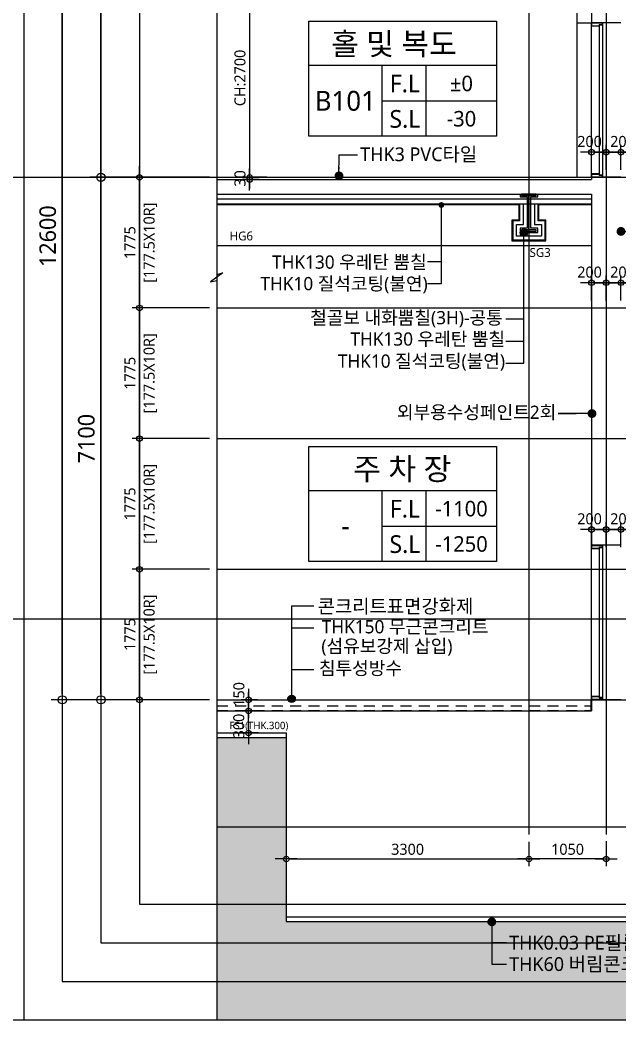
# Model space of a CAD drawing. Header units: millimetres. Extents: x -27408 to 60590, y 623 to 42257.
# Drawn here: x 1975 to 10121, y 825 to 14412 of the extents above; entities that cross this region are included whole.
import ezdxf
from ezdxf.enums import TextEntityAlignment as Align

# ---------------------------------------------------------------- set-up
doc = ezdxf.new("R2010")
doc.units = ezdxf.units.MM
doc.header["$LTSCALE"] = 100
doc.header["$MEASUREMENT"] = 0
doc.header["$PDSIZE"] = -10
for name, pattern in [('-HID', [2.5, 1.5, -1]), ('CEN', [62, 60, -1, 0, -1]), ('HID', [2.5, 1.5, -1])]:
    doc.linetypes.add(name, pattern=pattern)
doc.layers.get('0').update_dxf_attribs({"linetype": 'CONTINUOUS'})
doc.layers.get('Defpoints').update_dxf_attribs({"color": 171, "linetype": 'CONTINUOUS'})
for name, color, linetype in [('CEN(ST)', 1, 'CEN'), ('CON', 2, 'CONTINUOUS'), ('DOOR', 4, 'CONTINUOUS'), ('ELE-6', 8, 'CONTINUOUS'), ('FIN', 8, 'CONTINUOUS'), ('FIN-5', 6, 'CONTINUOUS'), ('HAN', 9, 'CONTINUOUS'), ('HAT 254', 254, 'CONTINUOUS'), ('HAT-252', 252, 'CONTINUOUS'), ('INS', 251, 'BATTING'), ('LED', 7, 'CONTINUOUS'), ('NDIM', 7, 'CONTINUOUS'), ('STEEL', 5, 'CONTINUOUS'), ('SYM', 7, 'CONTINUOUS'), ('TEXT(MIN)', 7, 'CONTINUOUS'), ('TEXT(노트)', 7, 'CONTINUOUS'), ('TEXT(실명)', 3, 'CONTINUOUS'), ('TEXT-기입', 6, 'CONTINUOUS'), ('TITLE', 7, 'CONTINUOUS'), ('WAL-석고보드', 7, 'CONTINUOUS'), ('wire-meshes', 1, 'CONTINUOUS')]:
    doc.layers.add(name, color=color, linetype=linetype)
doc.layers.add('NUMBER', color=171, linetype='CONTINUOUS', plot=False)
doc.styles.add('CGS', font='cgse', dxfattribs={"bigfont": 'cgs'})
doc.styles.add('나눔바른고딕', font='NanumBarunGothic.ttf')
doc.linetypes.add('BATTING', pattern='A,0.0001,-0.1,[134,ltypeshp.shx,S=0.1,R=0,X=-0.1,Y=0],-0.2,[134,ltypeshp.shx,S=0.1,R=180,X=0.1,Y=0],-0.1', length=0.4001)
doc.dimstyles.new('NDIM 1200', dxfattribs={"dimscale": 75, "dimtxt": 3, "dimasz": 1, "dimexe": 2, "dimexo": 2, "dimgap": 1, "dimtad": 1, "dimdec": 0, "dimdsep": 46, "dimtxsty": 'CGS', "dimblk": 'DOT0', "dimcen": 1, "dimdle": 8, "dimclrd": 256, "dimclre": 256, "dimclrt": 256, "dimadec": 0, "dimazin": 0, "dimtfac": 1, "dimtdec": 0, "dimtix": 1, "dimtmove": 2, "dimatfit": 3, "dimldrblk": 'DOT0', "dimfxl": 1, "dimtolj": 1, "dimtzin": 0, "dimlwd": -1, "dimlwe": -1, "dimarcsym": 0})

# ---------------------------------------------------------------- blocks, each defined once
blk = doc.blocks.new('DOT0')
blk.add_line((-3, 0), (3, 0))
at = {"color": 6}
blk.add_circle((0, 0), 0.75, dxfattribs=at)
blk = doc.blocks.new('*D79')
at = {"layer": 'Defpoints', "color": 0, "ltscale": 0.4, "transparency": 16777216}
for p in [(5431, 14975), (5098, 12275), (5431, 12275)]:
    blk.add_point(p, dxfattribs=at)
at = {"layer": 'NDIM', "ltscale": 0.4, "transparency": 16777216}
for p, q in [((5331, 14975), (4998, 14975)), ((5098, 14925), (5098, 12325)), ((5331, 12275), (4998, 12275))]:
    blk.add_line(p, q, dxfattribs=at)
at = {"layer": 'NDIM', "ltscale": 0.4, "transparency": 16777216, "xscale": 50, "yscale": 50, "zscale": 50}
for p, rotation in [((5098, 14975), 90), ((5098, 12275), 270)]:
    blk.add_blockref('DOT0', p, dxfattribs=dict(at, rotation=rotation))
at = {"layer": 'NDIM', "ltscale": 0.4, "transparency": 16777216, "insert": (4967, 13625), "char_height": 150, "attachment_point": 5, "rotation": 90, "style": '나눔바른고딕'}
blk.add_mtext('\\A1;CH:2700', dxfattribs=at)
blk = doc.blocks.new('A$C46BA2E0B')
at = {"layer": 'DOOR'}
for p, q in [((0, 45), (0, 2055)), ((106, 2055), (106, 45)), ((150, 2070), (150, 30))]:
    blk.add_line(p, q, dxfattribs=at)
for points in [[(0, 2100), (16.5, 2100), (16.5, 2098.4), (1.6, 2098.4), (1.6, 2056.6), (104.4, 2056.6), (104.4, 2071.6), (148.4, 2071.6), (148.4, 2098.4), (133.5, 2098.4), (133.5, 2100), (150, 2100), (150, 2070), (106, 2070), (106, 2055), (0, 2055)], [(140.45, 2098.4), (140.45, 2096.8), (9.55, 2096.8), (9.55, 2098.4)], [(0, 0), (16.5, 0), (16.5, 1.6), (1.6, 1.6), (1.6, 43.4), (104.4, 43.4), (104.4, 28.4), (148.4, 28.4), (148.4, 1.6), (133.5, 1.6), (133.5, 0), (150, 0), (150, 30), (106, 30), (106, 45), (0, 45)], [(140.45, 1.6), (140.45, 3.2), (9.55, 3.2), (9.55, 1.6)]]:
    blk.add_lwpolyline(points, close=True, dxfattribs=at)
blk = doc.blocks.new('A$C51E23882')
at = {"layer": 'TITLE'}
blk.add_lwpolyline([(8500, 0), (0, 0), (0, 5200), (8500, 5200)], close=True, dxfattribs=at)
for points in [[(8500, 3200), (0, 3200)], [(3300, 3200), (3300, 0)], [(5300, 3200), (5300, 0)], [(3300, 1600), (8500, 1600)]]:
    blk.add_lwpolyline(points, dxfattribs=at)
at = {"layer": 'TITLE', "style": '나눔바른고딕'}
for s, p in [('F.L', (4352, 2378)), ('S.L', (4352, 778))]:
    blk.add_text(s, height=800, dxfattribs=at).set_placement(p, align=Align.MIDDLE)
blk = doc.blocks.new('*D80')
at = {"layer": 'Defpoints', "color": 0, "ltscale": 0.4, "transparency": 16777216}
for p in [(2550, 17775), (4650, 17775), (4650, 5175)]:
    blk.add_point(p, dxfattribs=at)
at = {"layer": 'NDIM', "ltscale": 0.4, "transparency": 16777216}
for p, q in [((4500, 17775), (2400, 17775)), ((2550, 5250), (2550, 17700)), ((4500, 5175), (2400, 5175))]:
    blk.add_line(p, q, dxfattribs=at)
at = {"layer": 'NDIM', "ltscale": 0.4, "transparency": 16777216, "xscale": 75, "yscale": 75, "zscale": 75}
for p, rotation in [((2550, 17775), 90), ((2550, 5175), 270)]:
    blk.add_blockref('DOT0', p, dxfattribs=dict(at, rotation=rotation))
at = {"layer": 'NDIM', "ltscale": 0.4, "transparency": 16777216, "insert": (2353, 11475), "char_height": 225, "attachment_point": 5, "rotation": 90, "style": '나눔바른고딕'}
blk.add_mtext('\\A1;12600', dxfattribs=at)
blk = doc.blocks.new('*D81')
at = {"layer": 'Defpoints', "color": 0, "ltscale": 0.4, "transparency": 16777216}
for p in [(3075, 12275), (4650, 12275), (4650, 5175)]:
    blk.add_point(p, dxfattribs=at)
at = {"layer": 'NDIM', "ltscale": 0.4, "transparency": 16777216}
for p, q in [((4500, 12275), (2925, 12275)), ((3075, 5250), (3075, 12200)), ((4500, 5175), (2925, 5175))]:
    blk.add_line(p, q, dxfattribs=at)
at = {"layer": 'NDIM', "ltscale": 0.4, "transparency": 16777216, "xscale": 75, "yscale": 75, "zscale": 75}
for p, rotation in [((3075, 12275), 90), ((3075, 5175), 270)]:
    blk.add_blockref('DOT0', p, dxfattribs=dict(at, rotation=rotation))
at = {"layer": 'NDIM', "ltscale": 0.4, "transparency": 16777216, "insert": (2878, 8725), "char_height": 225, "attachment_point": 5, "rotation": 90, "style": '나눔바른고딕'}
blk.add_mtext('\\A1;7100', dxfattribs=at)
blk = doc.blocks.new('*D82')
at = {"layer": 'Defpoints', "color": 0, "ltscale": 0.4, "transparency": 16777216}
for p in [(3075, 17775), (4650, 17775), (4650, 12275)]:
    blk.add_point(p, dxfattribs=at)
at = {"layer": 'NDIM', "ltscale": 0.4, "transparency": 16777216}
for p, q in [((4500, 17775), (2925, 17775)), ((3075, 12350), (3075, 17700)), ((4500, 12275), (2925, 12275))]:
    blk.add_line(p, q, dxfattribs=at)
at = {"layer": 'NDIM', "ltscale": 0.4, "transparency": 16777216, "xscale": 75, "yscale": 75, "zscale": 75}
for p, rotation in [((3075, 17775), 90), ((3075, 12275), 270)]:
    blk.add_blockref('DOT0', p, dxfattribs=dict(at, rotation=rotation))
at = {"layer": 'NDIM', "ltscale": 0.4, "transparency": 16777216, "insert": (2878, 15025), "char_height": 225, "attachment_point": 5, "rotation": 90, "style": '나눔바른고딕'}
blk.add_mtext('\\A1;5500', dxfattribs=at)
blk = doc.blocks.new('*D84')
at = {"layer": 'Defpoints', "color": 0, "ltscale": 0.4, "transparency": 16777216}
for p in [(9746, 7490), (9746, 7148), (9946, 7148)]:
    blk.add_point(p, dxfattribs=at)
at = {"layer": 'NDIM', "ltscale": 0.4, "transparency": 16777216}
for p, q in [((9746, 7248), (9746, 7590)), ((9896, 7490), (9796, 7490)), ((9946, 7248), (9946, 7590))]:
    blk.add_line(p, q, dxfattribs=at)
at = {"layer": 'NDIM', "ltscale": 0.4, "transparency": 16777216, "xscale": 50, "yscale": 50, "zscale": 50, "rotation": 180}
blk.add_blockref('DOT0', (9746, 7490), dxfattribs=at)
at = {"layer": 'NDIM', "ltscale": 0.4, "transparency": 16777216, "xscale": 50, "yscale": 50, "zscale": 50}
blk.add_blockref('DOT0', (9946, 7490), dxfattribs=at)
at = {"layer": 'NDIM', "ltscale": 0.4, "transparency": 16777216, "insert": (9720, 7634), "char_height": 150, "attachment_point": 5, "style": '나눔바른고딕'}
blk.add_mtext('\\A1;200', dxfattribs=at)
blk = doc.blocks.new('*D85')
at = {"layer": 'Defpoints', "color": 0, "ltscale": 0.4, "transparency": 16777216}
for p in [(10146, 7490), (9946, 7148), (10146, 7148)]:
    blk.add_point(p, dxfattribs=at)
at = {"layer": 'NDIM', "ltscale": 0.4, "transparency": 16777216}
for p, q in [((9946, 7248), (9946, 7590)), ((9996, 7490), (10096, 7490)), ((10146, 7248), (10146, 7590))]:
    blk.add_line(p, q, dxfattribs=at)
at = {"layer": 'NDIM', "ltscale": 0.4, "transparency": 16777216, "xscale": 50, "yscale": 50, "zscale": 50, "rotation": 180}
blk.add_blockref('DOT0', (9946, 7490), dxfattribs=at)
at = {"layer": 'NDIM', "ltscale": 0.4, "transparency": 16777216, "xscale": 50, "yscale": 50, "zscale": 50}
blk.add_blockref('DOT0', (10146, 7490), dxfattribs=at)
at = {"layer": 'NDIM', "ltscale": 0.4, "transparency": 16777216, "insert": (10168, 7634), "char_height": 150, "attachment_point": 5, "style": '나눔바른고딕'}
blk.add_mtext('\\A1;200', dxfattribs=at)
blk = doc.blocks.new('*D86')
at = {"layer": 'Defpoints', "color": 0, "ltscale": 0.4, "transparency": 16777216}
for p in [(10146, 7490), (10146, 7148), (11726, 7145)]:
    blk.add_point(p, dxfattribs=at)
at = {"layer": 'NDIM', "ltscale": 0.4, "transparency": 16777216}
for p, q in [((10146, 7248), (10146, 7590)), ((11676, 7490), (10196, 7490)), ((11726, 7245), (11726, 7590))]:
    blk.add_line(p, q, dxfattribs=at)
at = {"layer": 'NDIM', "ltscale": 0.4, "transparency": 16777216, "xscale": 50, "yscale": 50, "zscale": 50, "rotation": 180}
blk.add_blockref('DOT0', (10146, 7490), dxfattribs=at)
at = {"layer": 'NDIM', "ltscale": 0.4, "transparency": 16777216, "xscale": 50, "yscale": 50, "zscale": 50}
blk.add_blockref('DOT0', (11726, 7490), dxfattribs=at)
at = {"layer": 'NDIM', "ltscale": 0.4, "transparency": 16777216, "insert": (10936, 7621), "char_height": 150, "attachment_point": 5, "style": '나눔바른고딕'}
blk.add_mtext('\\A1;1580', dxfattribs=at)
blk = doc.blocks.new('*D91')
at = {"layer": 'Defpoints', "color": 0, "ltscale": 0.4, "transparency": 16777216}
for p in [(9746, 12617), (9746, 12275), (9946, 12275)]:
    blk.add_point(p, dxfattribs=at)
at = {"layer": 'NDIM', "ltscale": 0.4, "transparency": 16777216}
for p, q in [((9746, 12375), (9746, 12717)), ((9946, 12375), (9946, 12717)), ((9896, 12617), (9796, 12617))]:
    blk.add_line(p, q, dxfattribs=at)
at = {"layer": 'NDIM', "ltscale": 0.4, "transparency": 16777216, "xscale": 50, "yscale": 50, "zscale": 50, "rotation": 180}
blk.add_blockref('DOT0', (9746, 12617), dxfattribs=at)
at = {"layer": 'NDIM', "ltscale": 0.4, "transparency": 16777216, "xscale": 50, "yscale": 50, "zscale": 50}
blk.add_blockref('DOT0', (9946, 12617), dxfattribs=at)
at = {"layer": 'NDIM', "ltscale": 0.4, "transparency": 16777216, "insert": (9720, 12761), "char_height": 150, "attachment_point": 5, "style": '나눔바른고딕'}
blk.add_mtext('\\A1;200', dxfattribs=at)
blk = doc.blocks.new('*D92')
at = {"layer": 'Defpoints', "color": 0, "ltscale": 0.4, "transparency": 16777216}
for p in [(10146, 12617), (9946, 12275), (10146, 12275)]:
    blk.add_point(p, dxfattribs=at)
at = {"layer": 'NDIM', "ltscale": 0.4, "transparency": 16777216}
for p, q in [((9946, 12375), (9946, 12717)), ((10146, 12375), (10146, 12717)), ((9996, 12617), (10096, 12617))]:
    blk.add_line(p, q, dxfattribs=at)
at = {"layer": 'NDIM', "ltscale": 0.4, "transparency": 16777216, "xscale": 50, "yscale": 50, "zscale": 50, "rotation": 180}
blk.add_blockref('DOT0', (9946, 12617), dxfattribs=at)
at = {"layer": 'NDIM', "ltscale": 0.4, "transparency": 16777216, "xscale": 50, "yscale": 50, "zscale": 50}
blk.add_blockref('DOT0', (10146, 12617), dxfattribs=at)
at = {"layer": 'NDIM', "ltscale": 0.4, "transparency": 16777216, "insert": (10168, 12761), "char_height": 150, "attachment_point": 5, "style": '나눔바른고딕'}
blk.add_mtext('\\A1;200', dxfattribs=at)
blk = doc.blocks.new('*D93')
at = {"layer": 'Defpoints', "color": 0, "ltscale": 0.4, "transparency": 16777216}
for p in [(10146, 12617), (10146, 12275), (11726, 12272)]:
    blk.add_point(p, dxfattribs=at)
at = {"layer": 'NDIM', "ltscale": 0.4, "transparency": 16777216}
for p, q in [((10146, 12375), (10146, 12717)), ((11726, 12372), (11726, 12717)), ((11676, 12617), (10196, 12617))]:
    blk.add_line(p, q, dxfattribs=at)
at = {"layer": 'NDIM', "ltscale": 0.4, "transparency": 16777216, "xscale": 50, "yscale": 50, "zscale": 50, "rotation": 180}
blk.add_blockref('DOT0', (10146, 12617), dxfattribs=at)
at = {"layer": 'NDIM', "ltscale": 0.4, "transparency": 16777216, "xscale": 50, "yscale": 50, "zscale": 50}
blk.add_blockref('DOT0', (11726, 12617), dxfattribs=at)
at = {"layer": 'NDIM', "ltscale": 0.4, "transparency": 16777216, "insert": (10936, 12748), "char_height": 150, "attachment_point": 5, "style": '나눔바른고딕'}
blk.add_mtext('\\A1;1580', dxfattribs=at)
blk = doc.blocks.new('*D98')
at = {"layer": 'Defpoints', "color": 0, "ltscale": 0.4, "transparency": 16777216}
for p in [(9746, 10842), (9746, 10500), (9946, 10500)]:
    blk.add_point(p, dxfattribs=at)
at = {"layer": 'NDIM', "ltscale": 0.4, "transparency": 16777216}
for p, q in [((9746, 10600), (9746, 10942)), ((9946, 10600), (9946, 10942)), ((9896, 10842), (9796, 10842))]:
    blk.add_line(p, q, dxfattribs=at)
at = {"layer": 'NDIM', "ltscale": 0.4, "transparency": 16777216, "xscale": 50, "yscale": 50, "zscale": 50, "rotation": 180}
blk.add_blockref('DOT0', (9746, 10842), dxfattribs=at)
at = {"layer": 'NDIM', "ltscale": 0.4, "transparency": 16777216, "xscale": 50, "yscale": 50, "zscale": 50}
blk.add_blockref('DOT0', (9946, 10842), dxfattribs=at)
at = {"layer": 'NDIM', "ltscale": 0.4, "transparency": 16777216, "insert": (9720, 10986), "char_height": 150, "attachment_point": 5, "style": '나눔바른고딕'}
blk.add_mtext('\\A1;200', dxfattribs=at)
blk = doc.blocks.new('*D99')
at = {"layer": 'Defpoints', "color": 0, "ltscale": 0.4, "transparency": 16777216}
for p in [(10146, 10842), (9946, 10500), (10146, 10500)]:
    blk.add_point(p, dxfattribs=at)
at = {"layer": 'NDIM', "ltscale": 0.4, "transparency": 16777216}
for p, q in [((9946, 10600), (9946, 10942)), ((10146, 10600), (10146, 10942)), ((9996, 10842), (10096, 10842))]:
    blk.add_line(p, q, dxfattribs=at)
at = {"layer": 'NDIM', "ltscale": 0.4, "transparency": 16777216, "xscale": 50, "yscale": 50, "zscale": 50, "rotation": 180}
blk.add_blockref('DOT0', (9946, 10842), dxfattribs=at)
at = {"layer": 'NDIM', "ltscale": 0.4, "transparency": 16777216, "xscale": 50, "yscale": 50, "zscale": 50}
blk.add_blockref('DOT0', (10146, 10842), dxfattribs=at)
at = {"layer": 'NDIM', "ltscale": 0.4, "transparency": 16777216, "insert": (10168, 10986), "char_height": 150, "attachment_point": 5, "style": '나눔바른고딕'}
blk.add_mtext('\\A1;200', dxfattribs=at)
blk = doc.blocks.new('*D100')
at = {"layer": 'Defpoints', "color": 0, "ltscale": 0.4, "transparency": 16777216}
for p in [(10146, 10842), (10146, 10500), (11726, 10497)]:
    blk.add_point(p, dxfattribs=at)
at = {"layer": 'NDIM', "ltscale": 0.4, "transparency": 16777216}
for p, q in [((10146, 10600), (10146, 10942)), ((11726, 10597), (11726, 10942)), ((11676, 10842), (10196, 10842))]:
    blk.add_line(p, q, dxfattribs=at)
at = {"layer": 'NDIM', "ltscale": 0.4, "transparency": 16777216, "xscale": 50, "yscale": 50, "zscale": 50, "rotation": 180}
blk.add_blockref('DOT0', (10146, 10842), dxfattribs=at)
at = {"layer": 'NDIM', "ltscale": 0.4, "transparency": 16777216, "xscale": 50, "yscale": 50, "zscale": 50}
blk.add_blockref('DOT0', (11726, 10842), dxfattribs=at)
at = {"layer": 'NDIM', "ltscale": 0.4, "transparency": 16777216, "insert": (10936, 10973), "char_height": 150, "attachment_point": 5, "style": '나눔바른고딕'}
blk.add_mtext('\\A1;1580', dxfattribs=at)
blk = doc.blocks.new('h-500x200-1')
at = {"layer": 'STEEL', "color": 3, "linetype": 'ByBlock', "ltscale": 0.5}
for p, q in [((441969, -222272), (442064, -222272)), ((442064, -222272), (442064, -222740)), ((442074, -222740), (442074, -222272)), ((442074, -222272), (442169, -222272)), ((442064, -222740), (441969, -222740)), ((442169, -222740), (442074, -222740))]:
    blk.add_line(p, q, dxfattribs=at)
for points in [[(442169, -222272), (442169, -222256), (441969, -222256), (441969, -222272)], [(441969, -222740), (441969, -222756), (442169, -222756), (442169, -222740)]]:
    blk.add_lwpolyline(points, dxfattribs=at)
blk = doc.blocks.new('*D245')
at = {"layer": 'Defpoints', "color": 0, "ltscale": 0.4, "transparency": 16777216}
for p in [(5098, 12275), (5323, 12275), (5326, 12245)]:
    blk.add_point(p, dxfattribs=at)
at = {"layer": 'NDIM', "ltscale": 0.4, "transparency": 16777216}
for p, q in [((5098, 12325), (5098, 12375)), ((5223, 12275), (4998, 12275)), ((5226, 12245), (4998, 12245)), ((5098, 12245), (5098, 12275)), ((5098, 12195), (5098, 12145))]:
    blk.add_line(p, q, dxfattribs=at)
at = {"layer": 'NDIM', "ltscale": 0.4, "transparency": 16777216, "xscale": 50, "yscale": 50, "zscale": 50}
for p, rotation in [((5098, 12275), 270), ((5098, 12245), 90)]:
    blk.add_blockref('DOT0', p, dxfattribs=dict(at, rotation=rotation))
at = {"layer": 'NDIM', "ltscale": 0.4, "transparency": 16777216, "insert": (4967, 12260), "char_height": 150, "attachment_point": 5, "rotation": 90, "style": '나눔바른고딕'}
blk.add_mtext('\\A1;30', dxfattribs=at)
blk = doc.blocks.new('*D246')
at = {"layer": 'Defpoints', "color": 0, "ltscale": 0.4, "transparency": 16777216}
for p in [(5596, 3371), (8896, 3345), (8896, 3013)]:
    blk.add_point(p, dxfattribs=at)
at = {"layer": 'NDIM', "ltscale": 0.4, "transparency": 16777216}
for p, q in [((5596, 3271), (5596, 2913)), ((8896, 3245), (8896, 2913)), ((5646, 3013), (8846, 3013))]:
    blk.add_line(p, q, dxfattribs=at)
at = {"layer": 'NDIM', "ltscale": 0.4, "transparency": 16777216, "xscale": 50, "yscale": 50, "zscale": 50, "rotation": 180}
blk.add_blockref('DOT0', (5596, 3013), dxfattribs=at)
at = {"layer": 'NDIM', "ltscale": 0.4, "transparency": 16777216, "xscale": 50, "yscale": 50, "zscale": 50}
blk.add_blockref('DOT0', (8896, 3013), dxfattribs=at)
at = {"layer": 'NDIM', "ltscale": 0.4, "transparency": 16777216, "insert": (7246, 3144), "char_height": 150, "attachment_point": 5, "style": '나눔바른고딕'}
blk.add_mtext('\\A1;3300', dxfattribs=at)
blk = doc.blocks.new('*D247')
at = {"layer": 'Defpoints', "color": 0, "ltscale": 0.4, "transparency": 16777216}
for p in [(8896, 3345), (9946, 3354), (8896, 3013)]:
    blk.add_point(p, dxfattribs=at)
at = {"layer": 'NDIM', "ltscale": 0.4, "transparency": 16777216}
for p, q in [((8896, 3245), (8896, 2913)), ((9946, 3254), (9946, 2913)), ((9896, 3013), (8946, 3013))]:
    blk.add_line(p, q, dxfattribs=at)
at = {"layer": 'NDIM', "ltscale": 0.4, "transparency": 16777216, "xscale": 50, "yscale": 50, "zscale": 50, "rotation": 180}
blk.add_blockref('DOT0', (8896, 3013), dxfattribs=at)
at = {"layer": 'NDIM', "ltscale": 0.4, "transparency": 16777216, "xscale": 50, "yscale": 50, "zscale": 50}
blk.add_blockref('DOT0', (9946, 3013), dxfattribs=at)
at = {"layer": 'NDIM', "ltscale": 0.4, "transparency": 16777216, "insert": (9421, 3144), "char_height": 150, "attachment_point": 5, "style": '나눔바른고딕'}
blk.add_mtext('\\A1;1050', dxfattribs=at)
blk = doc.blocks.new('*D253')
at = {"layer": 'Defpoints', "color": 0, "ltscale": 0.4, "transparency": 16777216}
for p in [(5083, 5175), (5309, 5175), (5311, 5025)]:
    blk.add_point(p, dxfattribs=at)
at = {"layer": 'NDIM', "ltscale": 0.4, "transparency": 16777216}
for p, q in [((5209, 5175), (4983, 5175)), ((5083, 5225), (5083, 5275)), ((5083, 5025), (5083, 5175)), ((5211, 5025), (4983, 5025)), ((5083, 4975), (5083, 4925))]:
    blk.add_line(p, q, dxfattribs=at)
at = {"layer": 'NDIM', "ltscale": 0.4, "transparency": 16777216, "xscale": 50, "yscale": 50, "zscale": 50}
for p, rotation in [((5083, 5175), 270), ((5083, 5025), 90)]:
    blk.add_blockref('DOT0', p, dxfattribs=dict(at, rotation=rotation))
at = {"layer": 'NDIM', "ltscale": 0.4, "transparency": 16777216, "insert": (4952, 5249), "char_height": 150, "attachment_point": 5, "rotation": 90, "style": '나눔바른고딕'}
blk.add_mtext('\\A1;150', dxfattribs=at)
blk = doc.blocks.new('*D254')
at = {"layer": 'Defpoints', "color": 0, "ltscale": 0.4, "transparency": 16777216}
for p in [(5083, 5025), (5309, 5025), (5313, 4725)]:
    blk.add_point(p, dxfattribs=at)
at = {"layer": 'NDIM', "ltscale": 0.4, "transparency": 16777216}
for p, q in [((5209, 5025), (4983, 5025)), ((5083, 4775), (5083, 4975)), ((5213, 4725), (4983, 4725))]:
    blk.add_line(p, q, dxfattribs=at)
at = {"layer": 'NDIM', "ltscale": 0.4, "transparency": 16777216, "xscale": 50, "yscale": 50, "zscale": 50}
for p, rotation in [((5083, 5025), 90), ((5083, 4725), 270)]:
    blk.add_blockref('DOT0', p, dxfattribs=dict(at, rotation=rotation))
at = {"layer": 'NDIM', "ltscale": 0.4, "transparency": 16777216, "insert": (4951, 4819), "char_height": 150, "attachment_point": 5, "rotation": 90, "style": '나눔바른고딕'}
blk.add_mtext('\\A1;300', dxfattribs=at)
blk = doc.blocks.new('*D316')
at = {"layer": 'Defpoints', "color": 0, "ltscale": 0.4, "transparency": 16777216}
for p in [(3600, 6950), (4650, 6950), (4650, 5175)]:
    blk.add_point(p, dxfattribs=at)
at = {"layer": 'NDIM', "ltscale": 0.4, "transparency": 16777216}
for p, q in [((4550, 6950), (3500, 6950)), ((3600, 5225), (3600, 6900)), ((4550, 5175), (3500, 5175))]:
    blk.add_line(p, q, dxfattribs=at)
at = {"layer": 'NDIM', "ltscale": 0.4, "transparency": 16777216, "xscale": 50, "yscale": 50, "zscale": 50}
for p, rotation in [((3600, 6950), 90), ((3600, 5175), 270)]:
    blk.add_blockref('DOT0', p, dxfattribs=dict(at, rotation=rotation))
at = {"layer": 'NDIM', "ltscale": 0.4, "transparency": 16777216, "char_height": 150, "attachment_point": 5, "rotation": 90, "style": '나눔바른고딕'}
for s, insert in [('\\A1;[177.5X10R]', (3747, 6062)), ('\\A1;1775', (3470, 6062))]:
    blk.add_mtext(s, dxfattribs=dict(at, insert=insert))
blk = doc.blocks.new('*D317')
at = {"layer": 'Defpoints', "color": 0, "ltscale": 0.4, "transparency": 16777216}
for p in [(3600, 8725), (4650, 8725), (4650, 6950)]:
    blk.add_point(p, dxfattribs=at)
at = {"layer": 'NDIM', "ltscale": 0.4, "transparency": 16777216}
for p, q in [((4550, 8725), (3500, 8725)), ((3600, 7000), (3600, 8675)), ((4550, 6950), (3500, 6950))]:
    blk.add_line(p, q, dxfattribs=at)
at = {"layer": 'NDIM', "ltscale": 0.4, "transparency": 16777216, "xscale": 50, "yscale": 50, "zscale": 50}
for p, rotation in [((3600, 8725), 90), ((3600, 6950), 270)]:
    blk.add_blockref('DOT0', p, dxfattribs=dict(at, rotation=rotation))
at = {"layer": 'NDIM', "ltscale": 0.4, "transparency": 16777216, "char_height": 150, "attachment_point": 5, "rotation": 90, "style": '나눔바른고딕'}
for s, insert in [('\\A1;[177.5X10R]', (3747, 7837)), ('\\A1;1775', (3470, 7837))]:
    blk.add_mtext(s, dxfattribs=dict(at, insert=insert))
blk = doc.blocks.new('*D318')
at = {"layer": 'Defpoints', "color": 0, "ltscale": 0.4, "transparency": 16777216}
for p in [(3600, 10500), (4650, 10500), (4650, 8725)]:
    blk.add_point(p, dxfattribs=at)
at = {"layer": 'NDIM', "ltscale": 0.4, "transparency": 16777216}
for p, q in [((4550, 10500), (3500, 10500)), ((3600, 8775), (3600, 10450)), ((4550, 8725), (3500, 8725))]:
    blk.add_line(p, q, dxfattribs=at)
at = {"layer": 'NDIM', "ltscale": 0.4, "transparency": 16777216, "xscale": 50, "yscale": 50, "zscale": 50}
for p, rotation in [((3600, 10500), 90), ((3600, 8725), 270)]:
    blk.add_blockref('DOT0', p, dxfattribs=dict(at, rotation=rotation))
at = {"layer": 'NDIM', "ltscale": 0.4, "transparency": 16777216, "char_height": 150, "attachment_point": 5, "rotation": 90, "style": '나눔바른고딕'}
for s, insert in [('\\A1;[177.5X10R]', (3747, 9612)), ('\\A1;1775', (3470, 9612))]:
    blk.add_mtext(s, dxfattribs=dict(at, insert=insert))
blk = doc.blocks.new('*D319')
at = {"layer": 'Defpoints', "color": 0, "ltscale": 0.4, "transparency": 16777216}
for p in [(3600, 12275), (4650, 12275), (4650, 10500)]:
    blk.add_point(p, dxfattribs=at)
at = {"layer": 'NDIM', "ltscale": 0.4, "transparency": 16777216}
for p, q in [((4550, 12275), (3500, 12275)), ((3600, 10550), (3600, 12225)), ((4550, 10500), (3500, 10500))]:
    blk.add_line(p, q, dxfattribs=at)
at = {"layer": 'NDIM', "ltscale": 0.4, "transparency": 16777216, "xscale": 50, "yscale": 50, "zscale": 50}
for p, rotation in [((3600, 12275), 90), ((3600, 10500), 270)]:
    blk.add_blockref('DOT0', p, dxfattribs=dict(at, rotation=rotation))
at = {"layer": 'NDIM', "ltscale": 0.4, "transparency": 16777216, "char_height": 150, "attachment_point": 5, "rotation": 90, "style": '나눔바른고딕'}
for s, insert in [('\\A1;[177.5X10R]', (3747, 11387)), ('\\A1;1775', (3470, 11387))]:
    blk.add_mtext(s, dxfattribs=dict(at, insert=insert))

msp = doc.modelspace()

# ---------------------------------------------------------------- hatches: boundary and pattern name
at = {"ltscale": 10000}
h = msp.add_hatch(color=256, dxfattribs=at)
h.dxf.hatch_style = 1
edge = h.paths.add_edge_path()
edge.add_arc((8826.3, 11524), 50, -180, 180)
h = msp.add_hatch(color=256, dxfattribs=at)
h.dxf.hatch_style = 1
edge = h.paths.add_edge_path()
edge.add_arc((5668.7, 5190), 50, 0, 360)
at = {"layer": 'HAT 254', "ltscale": 10000}
h = msp.add_hatch(color=256, dxfattribs=at)
h.dxf.hatch_style = 1
h.paths.add_polyline_path([(13945.7, 2165), (5595.7, 2165), (5595.7, 4665), (4650, 4665), (4650, 825), (24016.6, 825), (24016.6, 5365), (23195.7, 5365), (23195.7, 2865), (21595.7, 2865), (21595.7, 2325), (21595.7, 2165), (13945.7, 2165), (13945.7, 1825)])
at = {"layer": 'LED', "ltscale": 10000}
h = msp.add_hatch(color=256, dxfattribs=at)
h.dxf.hatch_style = 1
edge = h.paths.add_edge_path()
edge.add_arc((7704.4, 11898.7), 39.3, 360, 720, ccw=False)

# ---------------------------------------------------------------- linework, layer by layer
at = {"layer": 'CEN(ST)', "ltscale": 10000}
for p, q in [((8895.7, 18975), (8895.7, 3345.3)), ((9945.7, 18975), (9945.7, 3345.3)), ((4650, 12275), (24016.6, 12275)), ((4650, 10500), (16423.8, 10500)), ((4650, 8725), (12529.8, 8725)), ((4650, 6950), (16423.8, 6950)), ((4650, 5175), (24016.6, 5175))]:
    msp.add_line(p, q, dxfattribs=at)
at = {"layer": 'CON', "ltscale": 10000}
for p, q in [((9745.7, 17325), (9745.7, 14375)), ((10145.7, 14375), (9745.7, 14375)), ((9745.7, 12275), (9745.7, 12245)), ((10145.7, 12275), (9745.7, 12275)), ((9745.7, 12045), (9745.7, 7275)), ((10145.7, 7275), (9745.7, 7275)), ((9745.7, 5175), (9745.7, 5025)), ((10145.7, 5175), (9745.7, 5175)), ((4650, 5025), (9745.7, 5025)), ((4650, 4725), (5595.7, 4725)), ((5595.7, 4725), (5595.7, 2225)), ((5595.7, 2225), (21595.7, 2225))]:
    msp.add_line(p, q, dxfattribs=at)
at = {"layer": 'CON', "ltscale": 1000}
msp.add_line((4650, 12045), (9745.7, 12045), dxfattribs=at)
msp.add_lwpolyline([(4650, 12245), (9745.7, 12245)], dxfattribs=at)
at = {"layer": 'Defpoints', "ltscale": 10000}
for p, q in [((1500, 12275), (54750, 12275)), ((1500, 6275), (54750, 6275))]:
    msp.add_line(p, q, dxfattribs=at)
for points in [[(54750, 21600), (1500, 21600), (1500, 825), (54750, 825)], [(54225, 21600), (2025, 21600), (2025, 825), (54225, 825)], [(53700, 21075), (2550, 21075), (2550, 1350), (53700, 1350)], [(53175, 20550), (3075, 20550), (3075, 1875), (53175, 1875)], [(52650, 20025), (3600, 20025), (3600, 2400), (52650, 2400)], [(51600, 18975), (4650, 18975), (4650, 3450), (51600, 3450)]]:
    msp.add_lwpolyline(points, close=True, dxfattribs=at)
at = {"layer": 'ELE-6', "ltscale": 10000}
msp.add_line((9745.7, 11345), (4650, 11345), dxfattribs=at)
at = {"layer": 'FIN', "ltscale": 10000}
msp.add_line((4650, 5175), (9745.7, 5175), dxfattribs=at)
at = {"layer": 'FIN'}
msp.add_lwpolyline([(4650, 12275), (9745.7, 12275)], dxfattribs=at)
at = {"layer": 'FIN', "ltscale": 10000}
msp.add_lwpolyline([(8774.7, 12045), (8774.7, 12008), (8869.7, 12008), (8869.7, 11582), (8774.7, 11582), (8774.7, 11524), (9016.7, 11524), (9016.7, 11582), (8921.7, 11582), (8921.7, 12008), (9016.7, 12008), (9016.7, 12045)], dxfattribs=at)
at = {"layer": 'FIN-5', "ltscale": 0.1}
for p, q in [((4650, 11915), (8769.7, 11915)), ((4650, 11905), (8759.7, 11905)), ((9021.7, 11915), (9745.7, 11915)), ((9031.7, 11905), (9745.7, 11905))]:
    msp.add_line(p, q, dxfattribs=at)
for points in [[(8759.7, 11905), (8759.7, 11692), (8664.7, 11692), (8664.7, 11414), (9126.7, 11414), (9126.7, 11692), (9031.7, 11692), (9031.7, 11905)], [(8769.7, 11915), (8769.7, 11682), (8674.7, 11682), (8674.7, 11424), (9116.7, 11424), (9116.7, 11682), (9021.7, 11682), (9021.7, 11915)]]:
    msp.add_lwpolyline(points, dxfattribs=at)
at = {"layer": 'HAN', "ltscale": 10000}
for p, q in [((9545.7, 14375), (9545.7, 12275)), ((4650, 4665), (5595.7, 4665)), ((5595.7, 2225), (5595.7, 2165)), ((5595.7, 2165), (21595.7, 2165))]:
    msp.add_line(p, q, dxfattribs=at)
at = {"layer": 'HAT-252', "linetype": '-HID'}
msp.add_lwpolyline([(4650, 5030), (9740.7, 5030), (9740.7, 5175)], dxfattribs=at)
at = {"layer": 'INS', "linetype": 'Continuous'}
msp.add_line((8769.7, 11915), (9021.6, 11915), dxfattribs=at)
at = {"layer": 'INS', "ltscale": 1.6}
msp.add_lwpolyline([(9745.7, 11980), (4650, 11980)], dxfattribs=at)
at = {"layer": 'INS', "ltscale": 1.2}
msp.add_lwpolyline([(8971.6, 11915), (8971.6, 11632), (9066.7, 11632), (9066.7, 11474), (8724.7, 11474), (8724.7, 11632), (8819.7, 11632), (8819.7, 11915)], dxfattribs=at)
at = {"layer": 'LED', "ltscale": 10000}
for p, q in [((8826.3, 9750), (8826.3, 11524)), ((8583.6, 10350), (8826.3, 10350)), ((8583.6, 10050), (8826.3, 10050)), ((8583.6, 9750), (8826.3, 9750)), ((5968.7, 6446.8), (5668.7, 6446.8)), ((5668.7, 6446.8), (5668.7, 5190)), ((5968.7, 6146.8), (5668.7, 6146.8)), ((5968.7, 5583.9), (5668.7, 5583.9))]:
    msp.add_line(p, q, dxfattribs=at)
for centre in [(8826.3, 11524), (5668.7, 5190)]:
    msp.add_circle(centre, 50, dxfattribs=at)
at = {"layer": 'NDIM', "ltscale": 10000}
msp.add_line((8590.2, 1875), (8390.2, 1875), dxfattribs=at)
at = {"layer": 'SYM', "ltscale": 10000}
msp.add_lwpolyline([(4650, 18975), (4650, 10955), (4732.5, 10975.2), (4567.5, 10853.7), (4650, 10874), (4650, 825)], dxfattribs=at)
at = {"layer": 'TEXT(MIN)', "ltscale": 10000}
msp.add_line((7515.2, 11129.8), (7704.4, 11129.8), dxfattribs=at)
at = {"layer": 'WAL-석고보드', "ltscale": 10000}
for p, q in [((9545.7, 17325), (9545.7, 14375)), ((9545.7, 14375), (9745.7, 14375))]:
    msp.add_line(p, q, dxfattribs=at)
at = {"layer": 'wire-meshes', "linetype": 'HID'}
msp.add_line((4650, 5095), (9745.7, 5095), dxfattribs=at)

# ---------------------------------------------------------------- block references
at = {"xscale": 0.3, "yscale": 0.3, "zscale": 0.3}
for p in [(5903.5, 12835), (5903.5, 7056.9)]:
    msp.add_blockref('A$C51E23882', p, dxfattribs=at)
at = {"ltscale": 10000}
for p in [(9745.7, 12275), (9745.7, 5175)]:
    msp.add_blockref('A$C46BA2E0B', p, dxfattribs=at)
msp.add_blockref('h-500x200-1', (-433172.9, 234301.2))

# ---------------------------------------------------------------- texts
at = {"layer": 'NUMBER', "style": '나눔바른고딕'}
msp.add_text('FS1(THK.300)', height=100, dxfattribs=at).set_placement((5623.1, 4826.9), align=Align.MIDDLE_RIGHT)
at = {"layer": 'TEXT(MIN)', "style": '나눔바른고딕'}
for s, p in [('THK130 우레탄 뿜칠', (7505.5, 11123)), ('THK10 질석코팅(불연)', (7519.2, 10830.6)), ('철골보 내화뿜칠(3H)-공통', (8539.7, 10367.6)), ('THK130 우레탄 뿜칠', (8571.4, 10077.7)), ('THK10 질석코팅(불연)', (8571.4, 9777.7)), ('THK150 무근콘크리트', (8346.3, 6168.5)), ('(섬유보강제 삽입)', (7856.2, 5905.6)), ('침투성방수', (7169.5, 5605.6))]:
    msp.add_text(s, height=180, dxfattribs=at).set_placement(p, align=Align.MIDDLE_RIGHT)
msp.add_text('외부용수성페인트2회', height=180, rotation=360, dxfattribs=at).set_placement((9267.5, 9082.8), align=Align.MIDDLE_RIGHT)
at = {"layer": 'TEXT(노트)', "style": '나눔바른고딕'}
for s, height, p in [('THK3 PVC타일', 187.5, (6601.3, 12588.2)), ('HG6', 120, (4825, 11477.8)), ('SG3', 120, (8904.3, 11253.4)), ('콘크리트표면강화제', 187.5, (6022.1, 6446.8)), ('THK0.03 PE필름 2겹', 187.5, (8626.2, 1875)), ('THK60 버림콘크리트', 187.5, (8626.2, 1584.5))]:
    msp.add_text(s, height=height, dxfattribs=at).set_placement(p, align=Align.MIDDLE_LEFT)
at = {"layer": 'TEXT(실명)', "style": '나눔바른고딕'}
for s, p in [('홀 및 복도', (7059.8, 14093.3)), ('주 차 장', (7172.8, 8315.1))]:
    msp.add_text(s, height=300, dxfattribs=at).set_placement(p, align=Align.MIDDLE)
at = {"layer": 'TEXT-기입', "style": '나눔바른고딕'}
for s, height, p in [('±0', 210, (7978.1, 13550.5)), ('B101', 270, (6398.5, 13315)), ('-30', 210, (7978.4, 13071.4)), ('-1100', 210, (7978.4, 7773.3)), ('-', 270, (6402.8, 7540.9)), ('-1250', 210, (7978.4, 7293.3))]:
    msp.add_text(s, height=height, dxfattribs=at).set_placement(p, align=Align.MIDDLE)

# ---------------------------------------------------------------- dimensions: what is measured, and where the dimension line sits
at = {"layer": 'NDIM', "ltscale": 0.4}
for base, p1, p2, angle, override, picture, middle in [((2550, 17775), (4650, 5175), (4650, 17775), 90, {"dimtxsty": '나눔바른고딕'}, '*D80', (2352.7, 11475)), ((3075, 17775), (4650, 12275), (4650, 17775), 90, {"dimtxsty": '나눔바른고딕'}, '*D82', (2877.8, 15025)), ((10145.7, 12616.8), (11725.7, 12271.7), (10145.7, 12275), 180, {"dimscale": 50, "dimtxsty": '나눔바른고딕'}, '*D93', (10935.7, 12748.2)), ((3075, 12275), (4650, 5175), (4650, 12275), 90, {"dimtxsty": '나눔바른고딕'}, '*D81', (2877.8, 8725)), ((5098.4, 12275), (5326.4, 12245), (5323.1, 12275), 90, {"dimscale": 50, "dimtxsty": '나눔바른고딕'}, '*D245', (4966.9, 12260)), ((10145.7, 10841.8), (11725.7, 10496.7), (10145.7, 10500), 180, {"dimscale": 50, "dimtxsty": '나눔바른고딕'}, '*D100', (10935.7, 10973.2)), ((10145.7, 7489.8), (11725.7, 7144.7), (10145.7, 7148), 180, {"dimscale": 50, "dimtxsty": '나눔바른고딕'}, '*D86', (10935.7, 7621.3)), ((8895.7, 3012.5), (9945.7, 3353.5), (8895.7, 3345.3), 180, {"dimscale": 50, "dimtxsty": '나눔바른고딕'}, '*D247', (9420.7, 3144))]:
    dim = msp.add_linear_dim(base=base, p1=p1, p2=p2, angle=angle, dimstyle='NDIM 1200', override=override, dxfattribs=at)
    dim.commit()
    dim.dimension.update_dxf_attribs({"geometry": picture, "text_midpoint": middle})
for base, p1, p2, angle, text, picture, middle in [((5098.4, 12275), (5430.9, 14975), (5430.9, 12275), 270, 'CH:<>', '*D79', (4967, 13625)), ((3600, 12275), (4650, 10500), (4650, 12275), 90, '<>\\X[177.5X10R]', '*D319', (3600, 11387.5)), ((3600, 10500), (4650, 8725), (4650, 10500), 90, '<>\\X[177.5X10R]', '*D318', (3600, 9612.5)), ((3600, 8725), (4650, 6950), (4650, 8725), 90, '<>\\X[177.5X10R]', '*D317', (3600, 7837.5)), ((3600, 6950), (4650, 5175), (4650, 6950), 90, '<>\\X[177.5X10R]', '*D316', (3600, 6062.5))]:
    dim = msp.add_linear_dim(base=base, p1=p1, p2=p2, angle=angle, text=text, dimstyle='NDIM 1200', override={"dimscale": 50, "dimtxsty": '나눔바른고딕'}, dxfattribs=at)
    dim.commit()
    dim.dimension.update_dxf_attribs({"geometry": picture, "text_midpoint": middle})
for base, p1, p2, angle, picture, middle in [((9745.7, 12616.8), (9945.7, 12275), (9745.7, 12275), 180, '*D91', (9719.6, 12761)), ((9745.7, 10841.8), (9945.7, 10500), (9745.7, 10500), 180, '*D98', (9719.6, 10986)), ((9745.7, 7489.8), (9945.7, 7148), (9745.7, 7148), 180, '*D84', (9719.6, 7634)), ((5083, 5175), (5311, 5025), (5309.3, 5175), 90, '*D253', (4951.5, 5249.1)), ((5083, 5025), (5312.6, 4725), (5309.3, 5025), 90, '*D254', (4951.4, 4819.1))]:
    dim = msp.add_linear_dim(base=base, p1=p1, p2=p2, angle=angle, dimstyle='NDIM 1200', override={"dimscale": 50, "dimtxsty": '나눔바른고딕'}, dxfattribs=at)
    dim.commit()
    dim.dimension.update_dxf_attribs({"geometry": picture, "text_midpoint": middle, "dimtype": 160})
for base, p1, p2, picture, middle in [((10145.7, 12616.8), (9945.7, 12275), (10145.7, 12275), '*D92', (10167.8, 12761)), ((10145.7, 10841.8), (9945.7, 10500), (10145.7, 10500), '*D99', (10167.8, 10986)), ((10145.7, 7489.8), (9945.7, 7148), (10145.7, 7148), '*D85', (10167.8, 7634))]:
    dim = msp.add_linear_dim(base=base, p1=p1, p2=p2, dimstyle='NDIM 1200', override={"dimscale": 50, "dimtxsty": '나눔바른고딕'}, dxfattribs=at)
    dim.commit()
    dim.dimension.update_dxf_attribs({"geometry": picture, "text_midpoint": middle, "dimtype": 160})
dim = msp.add_linear_dim(base=(8895.7, 3012.5), p1=(5595.7, 3371.2), p2=(8895.7, 3345.3), dimstyle='NDIM 1200', override={"dimscale": 50, "dimtxsty": '나눔바른고딕'}, dxfattribs=at)
dim.commit()
dim.dimension.update_dxf_attribs({"geometry": '*D246', "text_midpoint": (7245.7, 3144.1)})

# ---------------------------------------------------------------- leaders
at = {"layer": 'LED', "ltscale": 10000}
for points, override in [([(6312.9, 12294.5), (6313.1, 12581.6), (6563.1, 12581.6)], {"dimscale": 120, "dimasz": 1, "dimgap": 1, "dimtad": 0, "dimldrblk": 'Dot'}), ([(7704.4, 11892.4), (7704.4, 10829.8), (7515.2, 10829.8)], {"dimscale": 20, "dimasz": 1, "dimtad": 0, "dimclrd": 256, "dimldrblk": 'Dot'})]:
    msp.add_leader(points, dimstyle='NDIM 1200', override=override, dxfattribs=at)
at = {"layer": 'NDIM', "ltscale": 10000}
for points in [[(10147.2, 11539.7), (10611.2, 11539.7), (10292.9, 11539.7)], [(9753, 9065), (9292.3, 9065), (9539.9, 9065)], [(8390.2, 2158.6), (8390.2, 1584.5), (8590.2, 1584.5)]]:
    msp.add_leader(points, dimstyle='NDIM 1200', override={"dimscale": 120, "dimasz": 1, "dimgap": 1, "dimtad": 0, "dimldrblk": 'Dot'}, dxfattribs=at)

doc.saveas('drawing.dxf')
